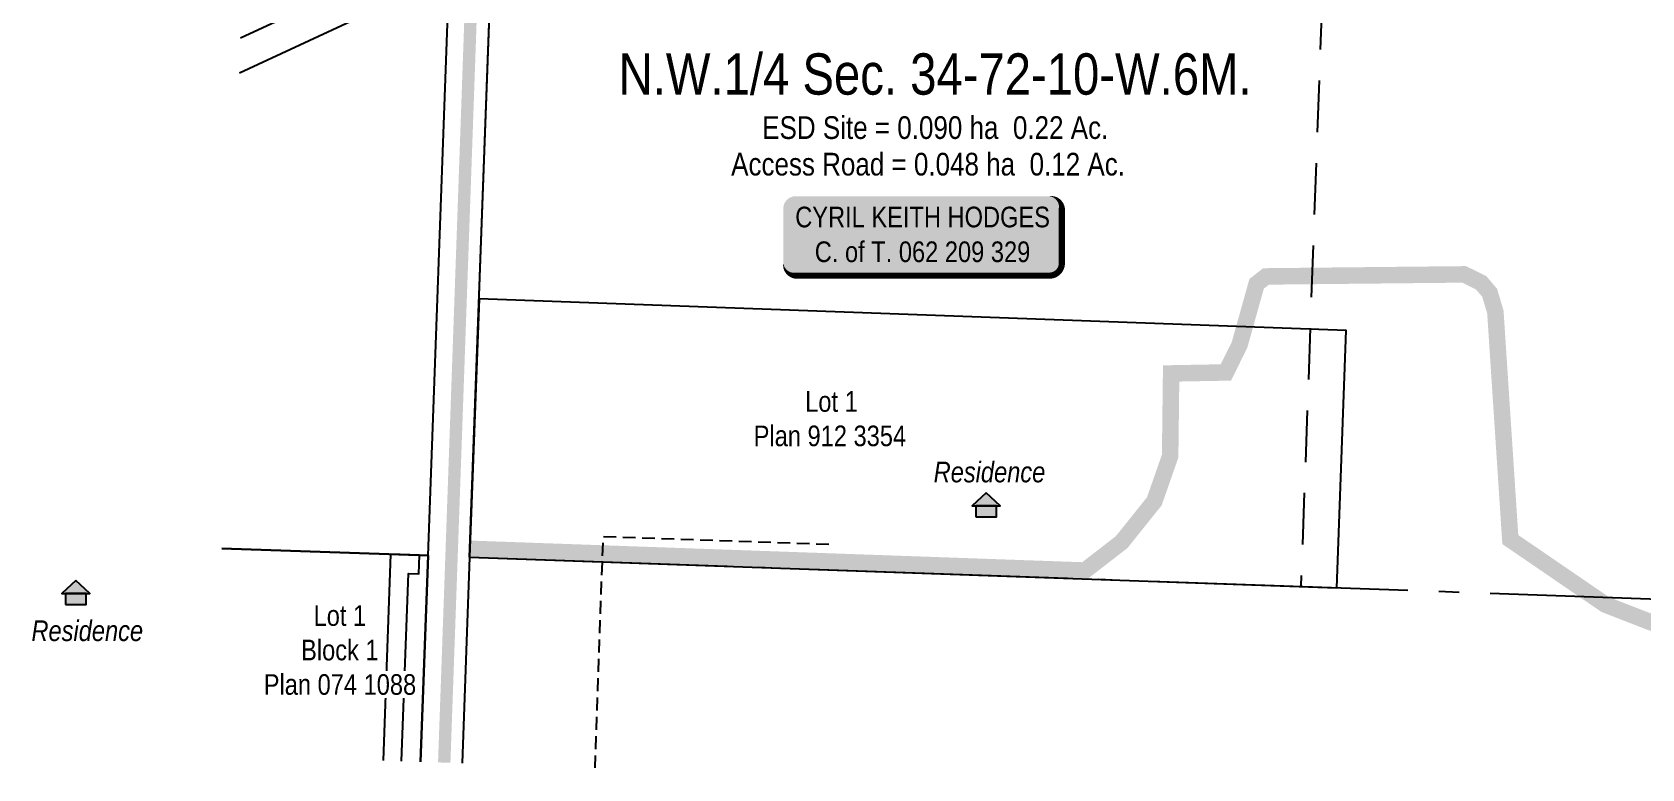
# Model space of a CAD drawing. Extents: x 342350 to 345074, y 6127530 to 6133698.
# Drawn here: x 343447 to 344227, y 6128565 to 6128922 of the extents above; entities that cross this region are included whole.
import ezdxf

# ---------------------------------------------------------------- set-up
doc = ezdxf.new("R2010")
doc.units = 0
doc.header["$LTSCALE"] = 5
for name, pattern in [('foc-LSD', [8, 5, -3]), ('foc-QUARTERLINE', [33, 25, -3, 2, -3]), ('UG_PIPE', [1.875, 1.25, -0.625])]:
    doc.linetypes.add(name, pattern=pattern)
doc.layers.get('Defpoints').update_dxf_attribs({"color": 9})
for name, color, linetype in [('AS-OWNER', 7, 'Continuous'), ('AS-PIPE-UG', 44, 'UG_PIPE'), ('AS-POWER', 104, 'foc-POWER'), ('AS-RESIDENCE', 14, 'Continuous'), ('AS-ROADS', 254, 'Continuous'), ('C-SYMBOL', 7, 'Continuous'), ('F-RW', 190, 'Continuous'), ('L-AREAREQUIRED', 7, 'Continuous'), ('L-AREAWORK', 5, 'Continuous'), ('L-QSEC', 8, 'foc-QUARTERLINE'), ('L-SEC', 7, 'Continuous'), ('L-SECTION-LSD', 7, 'foc-LSD'), ('L-TITLEDB', 4, 'Continuous')]:
    doc.layers.add(name, color=color, linetype=linetype)
doc.styles.add('100L', font='ARIALN.TTF', dxfattribs={"height": 11})
doc.styles.add('175L', font='ARIALN.TTF', dxfattribs={"height": 20})
doc.styles.add('80', font='ARIALN.TTF', dxfattribs={"height": 10})
doc.styles.add('80L', font='ARIALN.TTF', dxfattribs={"height": 10})
doc.styles.add('foc-LtypeFont', font='ARIALN.TTF', dxfattribs={"height": 7.35})
doc.linetypes.add('foc-POWER', pattern='A,6,-1,["P",foc-LtypeFont,S=0.2,R=0,X=-0.625,Y=-0.75],-1.24,4', length=12.24)

# ---------------------------------------------------------------- blocks, each defined once
blk = doc.blocks.new('*U479')
h = blk.add_hatch(color=59)
edge = h.paths.add_edge_path()
edge.add_line((-61.5, -20), (61.5, -20))
edge.add_arc((61.5, -14), 6, 270, 360)
edge.add_line((67.5, -14), (67.5, 12.5))
edge.add_arc((61.5, 12.5), 6, 0, 90)
edge.add_line((61.5, 18.5), (-61.5, 18.5))
edge.add_arc((-61.5, 12.5), 6, 90, 180)
edge.add_line((-67.5, 12.5), (-67.5, -14))
edge.add_arc((-61.5, -14), 6, 180, 270)
at = {"color": 1, "flags": 128}
blk.add_lwpolyline([(-61.5, -20, 3, 3, 0), (61.5, -20, 3, 3, 0.414214), (67.5, -14, 3, 3, 0), (67.5, 12.5, 3, 0, 0.414214), (61.5, 18.5, 0, 0, 0), (-61.5, 18.5, 0, 0, 0.414214), (-67.5, 12.5, 0, 0, 0), (-67.5, -14, 0, 3, 0.414214)], format="xyseb", close=True, dxfattribs=at)
blk.add_lwpolyline([(-44.65, -17.27, 0, 7.5, 0), (0, 0, 0, 0, 0)], format="xyseb", dxfattribs=at)
at = {"color": 1, "style": '80'}
blk.add_attdef('ENTER_TEXT_001', (-35.99, -5), '', height=10, dxfattribs=at)
blk = doc.blocks.new('res_occ')
for points in [[(0.1, 0.89), (-1.26, -0.37), (1.46, -0.37)], [(-0.9, -1.43), (1.1, -1.43), (1.1, -0.37), (-0.9, -0.37)]]:
    blk.add_hatch(color=14).paths.add_polyline_path(points)
at = {"color": 14}
for points in [[(0.1, 0.89), (-1.26, -0.37), (1.46, -0.37)], [(-0.9, -1.43), (1.1, -1.43), (1.1, -0.37), (-0.9, -0.37)]]:
    blk.add_lwpolyline(points, close=True, dxfattribs=at)

msp = doc.modelspace()

# ---------------------------------------------------------------- hatches: boundary and pattern name
at = {"layer": 'Defpoints'}
h = msp.add_hatch(color=256, dxfattribs=at)
h.dxf.hatch_style = 1
h.paths.add_polyline_path([(344030.15, 6128779.334), (344036.6, 6128802.36), (344043.269, 6128807.6), (344141.571, 6128808.616), (344151.378, 6128803.791), (344156.648, 6128797.632), (344159.768, 6128787.07), (344166.911, 6128678.312), (344211.06, 6128648.094), (344196.129, 6128648.622), (344159.185, 6128673.908), (344151.845, 6128785.658), (344149.461, 6128793.729), (344146.371, 6128797.34), (344139.749, 6128800.598), (344046.072, 6128799.63), (344043.597, 6128797.686), (344038.372, 6128779.034)])
h = msp.add_hatch(color=256, dxfattribs=at)
h.dxf.hatch_style = 1
h.paths.add_polyline_path([(344038.372, 6128779.034), (344035.537, 6128768.913), (344027.666, 6128753.133), (344002.624, 6128752.678), (344002.174, 6128715.845), (343994.078, 6128692.667), (343977.494, 6128671.976), (343958.178, 6128657.033), (343658.637, 6128667.622), (343658.92, 6128675.616), (343955.571, 6128665.129), (343971.848, 6128677.72), (343986.98, 6128696.599), (343994.193, 6128717.249), (343994.721, 6128760.534), (344022.673, 6128761.042), (344028.04, 6128771.802), (344030.15, 6128779.334)])
h = msp.add_hatch(color=256, dxfattribs=at)
h.dxf.hatch_style = 1
h.paths.add_polyline_path([(344210.993, 6128648.14), (344232.154, 6128639.929), (344340.091, 6128631.153), (344389.769, 6128616.146), (344389.485, 6128607.876), (344338.594, 6128623.25), (344230.345, 6128632.051), (344207.238, 6128641.018), (344196.129, 6128648.622)])

# ---------------------------------------------------------------- linework, layer by layer
at = {"layer": 'AS-PIPE-UG', "flags": 128}
msp.add_lwpolyline([(343832.838, 6128673.736), (343723.281, 6128677.411), (343719.289, 6128565.438)], dxfattribs=at)
at = {"layer": 'AS-POWER', "flags": 128}
msp.add_lwpolyline([(343658.636, 6128667.593), (343688.273, 6129472.644)], dxfattribs=at)
at = {"layer": 'AS-ROADS', "flags": 128}
msp.add_lwpolyline([(343646.379, 6128568.015, 5.999, 5.999, 0), (343672.742, 6129313.585, 5.999, 5.999, 0), (343679.418, 6129482.814, 0, 0, 0)], format="xyseb", dxfattribs=at)
at = {"layer": 'F-RW', "flags": 128}
for points in [[(343547.102, 6128902.238), (343605.68, 6128929.429), (343648.092, 6128927.874), (343648.643, 6128942.858), (343602.638, 6128944.544), (343547.721, 6128919.052)], [(343625.709, 6128568.746), (343629.027, 6128659.664), (343634.03, 6128659.488), (343634.346, 6128668.48), (343620.362, 6128668.972), (343616.716, 6128569.064)]]:
    msp.add_lwpolyline(points, dxfattribs=at)
at = {"layer": 'L-QSEC'}
msp.add_line((343538.621, 6128671.847), (343638.537, 6128668.333), dxfattribs=at)
at = {"layer": 'L-QSEC', "flags": 128}
msp.add_lwpolyline([(343658.637, 6128667.622), (344463.057, 6128639.186)], dxfattribs=at)
at = {"layer": 'L-SEC'}
for p, q in [((343638.537, 6128668.333), (343668.174, 6129473.384)), ((343658.636, 6128667.593), (343688.273, 6129472.644)), ((343638.537, 6128668.333), (343634.903, 6128568.421)), ((343634.907, 6128568.421), (343638.537, 6128668.333)), ((343658.636, 6128667.602), (343655.003, 6128567.71))]:
    msp.add_line(p, q, dxfattribs=at)
at = {"layer": 'L-SECTION-LSD', "flags": 128}
msp.add_lwpolyline([(344090.674, 6129458.177), (344061.537, 6128653.38)], dxfattribs=at)
at = {"layer": 'L-TITLEDB', "flags": 128}
msp.add_lwpolyline([(344078.995, 6128652.762), (344083.535, 6128777.385), (343663.243, 6128792.73), (343658.637, 6128667.622)], close=True, dxfattribs=at)
msp.add_lwpolyline([(343634.891, 6128568.421), (343638.537, 6128668.333), (343538.621, 6128671.847)], dxfattribs=at)

# ---------------------------------------------------------------- block references
at = {"layer": 'AS-OWNER'}
ref = msp.add_blockref('*U479', (343878.204, 6128823.998), dxfattribs=at)
ref.add_attrib('ENTER_TEXT_001', 'CYRIL KEITH HODGES', (343816.488, 6128827.417), dxfattribs={"layer": '0', "color": 1, "height": 10, "style": '80'})
ref.add_attrib('ENTER_TEXT_002', 'C. of T. 062 209 329', (343825.96, 6128810.573), dxfattribs={"layer": '0', "color": 1, "height": 10, "style": '80'})
at = {"layer": 'AS-RESIDENCE', "xscale": 4.998900549999936, "yscale": 4.998900549999936, "zscale": 4.998900549999936}
for p in [(343908.513, 6128694.317), (343467.38, 6128651.746)]:
    msp.add_blockref('res_occ', p, dxfattribs=at)

# ---------------------------------------------------------------- texts
at = {"layer": 'AS-RESIDENCE', "char_height": 9.9978, "attachment_point": 1, "style": '80L'}
for insert in [(343883.573, 6128713.832), (343446.331, 6128636.916)]:
    msp.add_mtext_dynamic_manual_height_columns('{\\fArial Narrow|b0|i1|c0|p34;Residence}', width=34.11404, gutter_width=49.989, heights=[0], dxfattribs=dict(at, insert=insert))
at = {"layer": 'C-SYMBOL', "color": 3, "linetype": 'Continuous', "insert": (343884.277, 6128911.711), "char_height": 19.9956, "width": 308.34242, "attachment_point": 2, "style": '175L', "bg_fill": 3, "box_fill_scale": 1.15, "bg_fill_color": 256, "bg_fill_true_color": 256, "bg_fill_transparency": 0}
msp.add_mtext('N.W.1/4 Sec. 34-72-10-W.6M.', dxfattribs=at)
at = {"layer": 'L-AREAWORK', "color": 5, "linetype": 'Continuous', "insert": (343880.862, 6128863.522), "char_height": 10.99758, "width": 191.85179, "attachment_point": 2, "style": '100L', "bg_fill": 3, "box_fill_scale": 1.15, "bg_fill_color": 256, "bg_fill_true_color": 256, "bg_fill_transparency": 0}
msp.add_mtext('Access Road = 0.048 ha  0.12 Ac.', dxfattribs=at)
at = {"layer": 'L-TITLEDB', "linetype": 'Continuous', "style": '80L'}
for s, p in [('Lot 1', (343583.057, 6128634.285)), ('Block 1', (343577.001, 6128617.581))]:
    msp.add_text(s, height=9.9978, dxfattribs=at).set_placement(p)
at = {"layer": 'L-TITLEDB', "insert": (343795.864, 6128748.022), "char_height": 9.9978, "attachment_point": 1, "style": '80L'}
msp.add_mtext_dynamic_manual_height_columns('\\pi25.437;Lot 1\\P\\pi0.48986;Plan 912 3354', width=73.41264, gutter_width=49.989, heights=[0], dxfattribs=at)

# ---------------------------------------------------------------- next in the draw order: texts
at = {"layer": 'L-AREAREQUIRED', "color": 5, "linetype": 'Continuous', "insert": (343783.881, 6128881.241), "char_height": 10.99758, "width": 198.88593, "attachment_point": 1, "style": '100L', "bg_fill": 3, "box_fill_scale": 1.15, "bg_fill_color": 256, "bg_fill_true_color": 256, "bg_fill_transparency": 0}
msp.add_mtext('\\pi16.601;ESD Site = 0.090 ha  0.22 Ac.', dxfattribs=at)
at = {"layer": 'L-TITLEDB', "linetype": 'Continuous', "insert": (343558.905, 6128610.875), "char_height": 9.9978, "width": 74.2481, "attachment_point": 1, "style": '80L', "bg_fill": 3, "box_fill_scale": 1.15, "bg_fill_color": 256, "bg_fill_true_color": 256, "bg_fill_transparency": 0}
msp.add_mtext('Plan 074 1088', dxfattribs=at)

doc.saveas('drawing.dxf')
